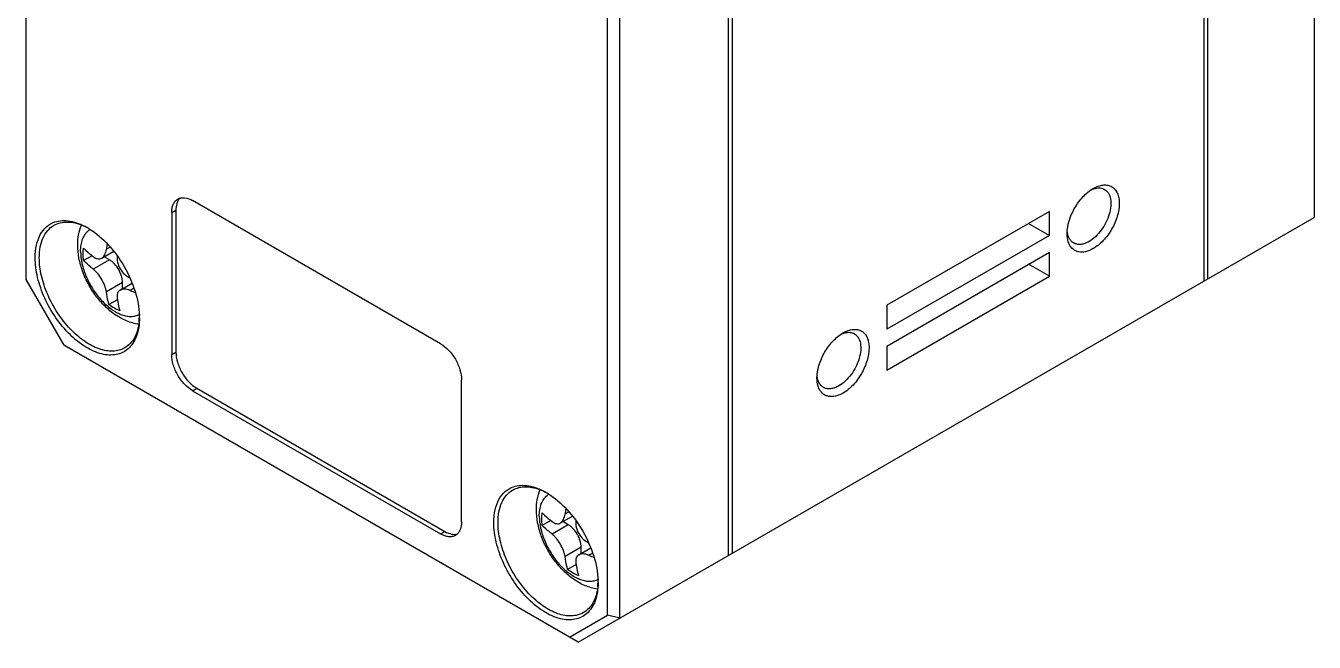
# Model space of a CAD drawing. Header units: millimetres. Extents: x 5 to 292, y 5 to 205.
# Drawn here: x 245.67 to 274.8, y 143.9 to 157.84 of the extents above; entities that cross this region are included whole.
import ezdxf

# ---------------------------------------------------------------- set-up
doc = ezdxf.new("R2010")
doc.units = ezdxf.units.MM
doc.header["$LTSCALE"] = 16.335
doc.layers.get('0').update_dxf_attribs({"linetype": 'CONTINUOUS'})
doc.layers.add('3_ALL_AXES', color=7, linetype='CONTINUOUS')
doc.layers.add('7_ALL_FEATURES', color=7, linetype='CONTINUOUS')

msp = doc.modelspace()

# ---------------------------------------------------------------- linework, layer by layer
at = {"color": 7, "linetype": 'Continuous'}
for p, q in [((245.667, 175.333), (245.667, 152.103)), ((261.554, 145.857), (261.554, 168.992)), ((261.648, 145.912), (261.648, 169.046)), ((259.102, 144.442), (259.102, 167.576)), ((258.82, 144.51), (258.82, 167.509)), ((274.8, 161.189), (274.8, 153.505)), ((272.302, 159.384), (272.302, 152.063)), ((272.396, 152.117), (272.396, 159.493)), ((255.048, 150.648), (249.439, 153.886)), ((248.967, 153.614), (249.062, 153.669)), ((248.967, 153.614), (248.967, 150.403)), ((249.062, 153.669), (249.062, 150.457)), ((268.813, 153.641), (265.136, 151.518)), ((268.813, 153.097), (268.813, 153.641)), ((268.342, 153.369), (268.813, 153.097)), ((272.302, 152.063), (274.8, 153.505)), ((268.813, 153.097), (265.136, 150.974)), ((265.136, 150.593), (268.813, 152.716)), ((268.813, 152.172), (268.813, 152.716)), ((268.813, 152.172), (268.342, 152.444)), ((245.667, 152.103), (246.527, 150.614)), ((265.136, 150.049), (268.813, 152.172)), ((258.16, 143.898), (272.302, 152.063)), ((265.136, 151.518), (265.136, 150.974)), ((258.16, 143.898), (246.527, 150.614)), ((248.967, 150.403), (249.062, 150.457)), ((265.136, 150.593), (265.136, 150.049)), ((255.52, 146.62), (255.52, 149.831)), ((249.439, 149.586), (249.533, 149.641)), ((249.439, 149.586), (255.048, 146.347)), ((249.533, 149.641), (255.143, 146.402)), ((255.048, 146.347), (255.143, 146.402)), ((257.96, 144.013), (258.82, 144.51)), ((259.102, 144.442), (258.82, 144.51))]:
    msp.add_line(p, q, dxfattribs=at)
for centre, radius, start, end in [((246.443, 152.114), 1.312, 62.1029, 66.3645), ((246.263, 151.896), 1.591, 58.9783, 59.9967), ((246.237, 151.854), 1.64, 58.1008, 58.979), ((246.892, 151.283), 1.344, 353.6755, 357.8308), ((246.599, 151.232), 1.637, 1.0209, 1.9031), ((246.651, 151.233), 1.586, 0.003, 1.0217), ((256.814, 146.127), 1.312, 62.1029, 66.3645), ((256.633, 145.909), 1.591, 58.9783, 59.9967), ((256.608, 145.867), 1.64, 58.1008, 58.979), ((257.263, 145.295), 1.344, 353.6755, 357.8308), ((256.97, 145.244), 1.637, 1.0209, 1.9031), ((257.022, 145.245), 1.586, 0.003, 1.0217)]:
    msp.add_arc(centre, radius, start, end, dxfattribs=at)
for points, knots in [([(269.214, 153.138), (269.214, 153.234), (269.25, 153.438), (269.377, 153.724), (269.561, 153.977), (269.72, 154.11), (269.803, 154.158)], [0, 0, 0, 0, 0.237221, 0.500001, 0.762764, 1, 1, 1, 1]), ([(270.059, 154.139), (270.076, 154.129), (270.109, 154.104), (270.163, 154.035), (270.204, 153.917), (270.207, 153.753), (270.171, 153.571), (270.096, 153.387), (269.99, 153.215), (269.861, 153.068), (269.761, 152.991), (269.709, 152.961)], [0, 0, 0, 0, 0.042879, 0.087529, 0.186936, 0.304251, 0.43798, 0.582389, 0.729611, 0.871261, 1, 1, 1, 1]), ([(269.755, 154.128), (269.759, 154.13), (269.776, 154.138), (269.794, 154.145), (269.807, 154.149)], [0, 0, 0, 0, 0.255455, 1, 1, 1, 1]), ([(269.803, 154.158), (269.84, 154.18), (269.913, 154.214), (270.024, 154.241), (270.129, 154.239), (270.223, 154.205), (270.299, 154.141), (270.354, 154.051), (270.386, 153.941), (270.4, 153.764), (270.356, 153.518), (270.23, 153.232), (270.045, 152.979), (269.887, 152.846), (269.803, 152.798)], [0, 0, 0, 0, 0.060432, 0.11454, 0.163172, 0.208603, 0.254032, 0.302675, 0.356755, 0.417208, 0.555458, 0.708604, 0.86174, 1, 1, 1, 1]), ([(269.807, 154.149), (269.811, 154.15), (269.824, 154.155), (269.838, 154.159), (269.848, 154.161)], [0, 0, 0, 0, 0.254728, 1, 1, 1, 1]), ([(269.848, 154.161), (269.885, 154.17), (269.958, 154.178), (270.029, 154.156), (270.059, 154.139)], [0, 0, 0, 0, 0.525879, 1, 1, 1, 1]), ([(248.967, 153.614), (248.967, 153.648), (248.972, 153.712), (248.998, 153.8), (249.042, 153.872), (249.083, 153.907), (249.105, 153.919)], [0, 0, 0, 0, 0.289701, 0.549085, 0.782215, 1, 1, 1, 1]), ([(249.097, 153.856), (249.091, 153.843), (249.069, 153.783), (249.062, 153.718), (249.062, 153.669)], [0, 0, 0, 0, 0.230101, 1, 1, 1, 1]), ([(249.156, 153.941), (249.15, 153.935), (249.126, 153.91), (249.108, 153.88), (249.097, 153.856)], [0, 0, 0, 0, 0.240836, 1, 1, 1, 1]), ([(249.105, 153.919), (249.113, 153.924), (249.143, 153.939), (249.177, 153.947), (249.203, 153.949)], [0, 0, 0, 0, 0.245665, 1, 1, 1, 1]), ([(249.203, 153.949), (249.221, 153.951), (249.304, 153.95), (249.384, 153.918), (249.439, 153.886)], [0, 0, 0, 0, 0.224498, 1, 1, 1, 1]), ([(245.88, 152.594), (245.88, 152.689), (245.896, 152.87), (245.98, 153.114), (246.124, 153.302), (246.255, 153.378), (246.323, 153.401)], [0, 0, 0, 0, 0.292705, 0.55029, 0.780453, 1, 1, 1, 1]), ([(245.974, 152.594), (245.974, 152.675), (245.986, 152.829), (246.049, 153.041), (246.154, 153.212), (246.252, 153.295), (246.305, 153.326)], [0, 0, 0, 0, 0.289744, 0.549074, 0.782218, 1, 1, 1, 1]), ([(246.305, 153.326), (246.35, 153.352), (246.45, 153.391), (246.615, 153.407), (246.792, 153.383), (246.91, 153.342), (246.969, 153.316)], [0, 0, 0, 0, 0.224569, 0.46079, 0.717584, 1, 1, 1, 1]), ([(246.323, 153.401), (246.376, 153.419), (246.492, 153.441), (246.676, 153.428), (246.869, 153.372), (246.995, 153.31), (247.058, 153.274)], [0, 0, 0, 0, 0.218744, 0.454908, 0.714556, 1, 1, 1, 1]), ([(247.104, 153.246), (247.262, 153.148), (247.559, 152.889), (247.91, 152.405), (248.153, 151.859), (248.23, 151.472), (248.236, 151.286)], [0, 0, 0, 0, 0.238432, 0.499979, 0.761527, 1, 1, 1, 1]), ([(269.259, 152.903), (269.251, 152.92), (269.223, 152.995), (269.214, 153.076), (269.214, 153.138)], [0, 0, 0, 0, 0.230087, 1, 1, 1, 1]), ([(269.259, 153.035), (269.254, 153.045), (269.235, 153.087), (269.224, 153.133), (269.219, 153.168)], [0, 0, 0, 0, 0.235413, 1, 1, 1, 1]), ([(269.359, 152.926), (269.338, 152.938), (269.299, 152.97), (269.27, 153.012), (269.259, 153.035)], [0, 0, 0, 0, 0.485605, 1, 1, 1, 1]), ([(269.709, 152.961), (269.678, 152.943), (269.617, 152.914), (269.523, 152.891), (269.435, 152.894), (269.382, 152.913), (269.359, 152.926)], [0, 0, 0, 0, 0.289635, 0.549097, 0.782225, 1, 1, 1, 1]), ([(269.803, 152.798), (269.75, 152.767), (269.644, 152.721), (269.503, 152.712), (269.407, 152.743), (269.324, 152.795), (269.279, 152.858), (269.259, 152.903)], [0, 0, 0, 0, 0.291683, 0.538737, 0.65224, 0.764141, 1, 1, 1, 1]), ([(247.979, 150.533), (247.942, 150.5), (247.858, 150.444), (247.711, 150.397), (247.55, 150.386), (247.31, 150.424), (246.997, 150.568), (246.647, 150.853), (246.334, 151.231), (246.086, 151.669), (245.923, 152.129), (245.88, 152.444), (245.88, 152.594)], [0, 0, 0, 0, 0.043314, 0.087181, 0.133489, 0.183645, 0.297766, 0.430191, 0.575345, 0.724749, 0.869061, 1, 1, 1, 1]), ([(247.905, 150.555), (247.866, 150.532), (247.779, 150.496), (247.635, 150.475), (247.481, 150.486), (247.257, 150.546), (246.971, 150.702), (246.655, 150.982), (246.375, 151.34), (246.155, 151.747), (246.012, 152.169), (245.974, 152.457), (245.974, 152.594)], [0, 0, 0, 0, 0.04286, 0.08749, 0.135323, 0.187289, 0.304553, 0.438224, 0.58257, 0.729728, 0.87131, 1, 1, 1, 1]), ([(248.237, 151.233), (248.237, 151.16), (248.227, 151.02), (248.179, 150.825), (248.098, 150.659), (248.022, 150.569), (247.979, 150.533)], [0, 0, 0, 0, 0.285372, 0.545122, 0.781248, 1, 1, 1, 1]), ([(248.228, 151.134), (248.221, 151.07), (248.198, 150.948), (248.131, 150.782), (248.034, 150.647), (247.95, 150.58), (247.905, 150.555)], [0, 0, 0, 0, 0.282582, 0.539311, 0.775462, 1, 1, 1, 1]), ([(264.146, 150.893), (264.183, 150.914), (264.256, 150.948), (264.368, 150.975), (264.473, 150.973), (264.566, 150.939), (264.642, 150.875), (264.697, 150.785), (264.729, 150.675), (264.743, 150.498), (264.699, 150.252), (264.573, 149.966), (264.388, 149.713), (264.23, 149.58), (264.146, 149.532)], [0, 0, 0, 0, 0.060432, 0.11454, 0.163172, 0.208603, 0.254032, 0.302675, 0.356755, 0.417208, 0.555458, 0.708604, 0.86174, 1, 1, 1, 1]), ([(264.192, 150.895), (264.228, 150.904), (264.302, 150.912), (264.373, 150.89), (264.402, 150.873)], [0, 0, 0, 0, 0.525879, 1, 1, 1, 1]), ([(255.048, 150.648), (255.115, 150.609), (255.242, 150.502), (255.39, 150.3), (255.491, 150.071), (255.52, 149.908), (255.52, 149.831)], [0, 0, 0, 0, 0.237237, 0.499999, 0.762762, 1, 1, 1, 1]), ([(263.557, 149.872), (263.557, 149.968), (263.593, 150.172), (263.72, 150.458), (263.905, 150.711), (264.063, 150.844), (264.146, 150.893)], [0, 0, 0, 0, 0.237221, 0.500001, 0.762764, 1, 1, 1, 1]), ([(264.402, 150.873), (264.419, 150.863), (264.452, 150.838), (264.507, 150.769), (264.547, 150.651), (264.551, 150.487), (264.514, 150.305), (264.439, 150.121), (264.333, 149.949), (264.205, 149.802), (264.104, 149.725), (264.052, 149.695)], [0, 0, 0, 0, 0.042879, 0.087529, 0.186936, 0.304251, 0.43798, 0.582389, 0.729611, 0.871261, 1, 1, 1, 1]), ([(264.098, 150.862), (264.102, 150.864), (264.119, 150.872), (264.137, 150.879), (264.15, 150.883)], [0, 0, 0, 0, 0.255455, 1, 1, 1, 1]), ([(264.15, 150.883), (264.154, 150.885), (264.167, 150.889), (264.181, 150.893), (264.192, 150.895)], [0, 0, 0, 0, 0.254728, 1, 1, 1, 1]), ([(249.439, 149.586), (249.372, 149.625), (249.245, 149.731), (249.097, 149.933), (248.996, 150.162), (248.967, 150.325), (248.967, 150.403)], [0, 0, 0, 0, 0.237237, 0.499999, 0.762762, 1, 1, 1, 1]), ([(249.062, 150.457), (249.062, 150.38), (249.091, 150.217), (249.192, 149.988), (249.339, 149.786), (249.466, 149.679), (249.533, 149.641)], [0, 0, 0, 0, 0.237238, 0.500001, 0.762763, 1, 1, 1, 1]), ([(263.602, 149.637), (263.595, 149.654), (263.566, 149.729), (263.557, 149.81), (263.557, 149.872)], [0, 0, 0, 0, 0.230087, 1, 1, 1, 1]), ([(263.602, 149.769), (263.597, 149.779), (263.578, 149.821), (263.567, 149.867), (263.562, 149.902)], [0, 0, 0, 0, 0.235413, 1, 1, 1, 1]), ([(263.702, 149.66), (263.681, 149.672), (263.642, 149.704), (263.614, 149.746), (263.602, 149.769)], [0, 0, 0, 0, 0.485605, 1, 1, 1, 1]), ([(264.146, 149.532), (264.093, 149.501), (263.988, 149.455), (263.846, 149.446), (263.75, 149.477), (263.667, 149.529), (263.623, 149.592), (263.602, 149.637)], [0, 0, 0, 0, 0.291683, 0.538737, 0.65224, 0.764141, 1, 1, 1, 1]), ([(264.052, 149.695), (264.021, 149.677), (263.96, 149.648), (263.866, 149.626), (263.778, 149.628), (263.725, 149.647), (263.702, 149.66)], [0, 0, 0, 0, 0.289635, 0.549097, 0.782225, 1, 1, 1, 1]), ([(256.25, 146.606), (256.25, 146.702), (256.267, 146.883), (256.351, 147.127), (256.495, 147.314), (256.626, 147.39), (256.694, 147.414)], [0, 0, 0, 0, 0.292705, 0.55029, 0.780453, 1, 1, 1, 1]), ([(256.676, 147.338), (256.721, 147.364), (256.82, 147.404), (256.986, 147.42), (257.163, 147.395), (257.28, 147.354), (257.34, 147.328)], [0, 0, 0, 0, 0.224569, 0.46079, 0.717584, 1, 1, 1, 1]), ([(256.694, 147.414), (256.747, 147.432), (256.863, 147.453), (257.047, 147.44), (257.24, 147.384), (257.366, 147.323), (257.429, 147.286)], [0, 0, 0, 0, 0.218744, 0.454908, 0.714556, 1, 1, 1, 1]), ([(256.345, 146.606), (256.345, 146.687), (256.357, 146.841), (256.419, 147.053), (256.525, 147.225), (256.623, 147.308), (256.676, 147.338)], [0, 0, 0, 0, 0.289744, 0.549074, 0.782218, 1, 1, 1, 1]), ([(257.475, 147.259), (257.632, 147.161), (257.93, 146.901), (258.281, 146.417), (258.524, 145.872), (258.6, 145.484), (258.607, 145.298)], [0, 0, 0, 0, 0.238432, 0.499979, 0.761527, 1, 1, 1, 1]), ([(255.52, 146.62), (255.52, 146.602), (255.517, 146.538), (255.503, 146.474), (255.484, 146.432)], [0, 0, 0, 0, 0.271287, 1, 1, 1, 1]), ([(258.35, 144.545), (258.313, 144.513), (258.229, 144.457), (258.082, 144.409), (257.921, 144.399), (257.681, 144.436), (257.368, 144.581), (257.018, 144.865), (256.705, 145.243), (256.457, 145.681), (256.294, 146.141), (256.25, 146.456), (256.25, 146.606)], [0, 0, 0, 0, 0.043314, 0.087181, 0.133489, 0.183645, 0.297766, 0.430191, 0.575345, 0.724749, 0.869061, 1, 1, 1, 1]), ([(258.276, 144.567), (258.237, 144.544), (258.15, 144.508), (258.006, 144.487), (257.852, 144.498), (257.628, 144.558), (257.342, 144.715), (257.025, 144.995), (256.746, 145.353), (256.526, 145.759), (256.383, 146.182), (256.345, 146.469), (256.345, 146.606)], [0, 0, 0, 0, 0.04286, 0.08749, 0.135323, 0.187289, 0.304553, 0.438224, 0.58257, 0.729728, 0.87131, 1, 1, 1, 1]), ([(255.382, 146.314), (255.36, 146.302), (255.309, 146.283), (255.225, 146.281), (255.136, 146.303), (255.078, 146.33), (255.048, 146.347)], [0, 0, 0, 0, 0.217786, 0.450916, 0.7103, 1, 1, 1, 1]), ([(255.143, 146.402), (255.189, 146.375), (255.28, 146.336), (255.383, 146.335), (255.425, 146.347)], [0, 0, 0, 0, 0.544604, 1, 1, 1, 1]), ([(255.484, 146.432), (255.473, 146.407), (255.445, 146.362), (255.404, 146.327), (255.382, 146.314)], [0, 0, 0, 0, 0.517017, 1, 1, 1, 1]), ([(258.599, 145.147), (258.592, 145.083), (258.569, 144.96), (258.502, 144.794), (258.405, 144.659), (258.321, 144.593), (258.276, 144.567)], [0, 0, 0, 0, 0.282582, 0.539311, 0.775462, 1, 1, 1, 1]), ([(258.607, 145.245), (258.607, 145.172), (258.598, 145.032), (258.55, 144.837), (258.469, 144.672), (258.393, 144.582), (258.35, 144.545)], [0, 0, 0, 0, 0.285372, 0.545122, 0.781248, 1, 1, 1, 1])]:
    msp.add_open_spline(points, degree=3, knots=knots, dxfattribs=at)
at = {"layer": '3_ALL_AXES', "color": 7, "linetype": 'Continuous'}
for centre, radius, start, end in [((247.328, 152.914), 0.379, 127.2074, 129.6837), ((247.324, 152.918), 0.374, 122.6763, 127.2097), ((248.061, 151.643), 0.376, 290.306, 297.3056), ((257.699, 146.926), 0.379, 127.2074, 129.6837), ((257.695, 146.931), 0.374, 122.6763, 127.2097), ((258.432, 145.656), 0.376, 290.306, 297.3056)]:
    msp.add_arc(centre, radius, start, end, dxfattribs=at)
for points, knots in [([(246.843, 152.882), (246.843, 152.96), (246.855, 153.113), (246.896, 153.262), (246.924, 153.332)], [0, 0, 0, 0, 0.504428, 1, 1, 1, 1]), ([(246.907, 152.733), (246.907, 152.783), (246.914, 152.878), (246.947, 153.01), (247.003, 153.122), (247.056, 153.182), (247.086, 153.206)], [0, 0, 0, 0, 0.286034, 0.545729, 0.78151, 1, 1, 1, 1]), ([(248.22, 151.087), (248.127, 151.101), (247.94, 151.155), (247.684, 151.298), (247.451, 151.492), (247.246, 151.728), (247.076, 151.996), (246.946, 152.283), (246.863, 152.581), (246.843, 152.783), (246.843, 152.882)], [0, 0, 0, 0, 0.116641, 0.236324, 0.360597, 0.489225, 0.62019, 0.750561, 0.877611, 1, 1, 1, 1]), ([(246.907, 152.733), (246.907, 152.642), (246.932, 152.452), (247.023, 152.17), (247.165, 151.897), (247.346, 151.653), (247.524, 151.484), (247.675, 151.38), (247.785, 151.322), (247.894, 151.283), (248, 151.264), (248.1, 151.265), (248.162, 151.28), (248.191, 151.291)], [0, 0, 0, 0, 0.126594, 0.265634, 0.410579, 0.55386, 0.688187, 0.750209, 0.808087, 0.861639, 0.911018, 0.956796, 1, 1, 1, 1]), ([(257.213, 146.895), (257.213, 146.972), (257.226, 147.126), (257.267, 147.274), (257.295, 147.345)], [0, 0, 0, 0, 0.504428, 1, 1, 1, 1]), ([(257.278, 146.746), (257.278, 146.795), (257.285, 146.89), (257.318, 147.022), (257.374, 147.134), (257.427, 147.194), (257.457, 147.218)], [0, 0, 0, 0, 0.286034, 0.545729, 0.78151, 1, 1, 1, 1]), ([(258.591, 145.1), (258.498, 145.113), (258.311, 145.167), (258.055, 145.31), (257.822, 145.505), (257.617, 145.741), (257.447, 146.008), (257.317, 146.296), (257.234, 146.593), (257.213, 146.796), (257.213, 146.895)], [0, 0, 0, 0, 0.116641, 0.236324, 0.360597, 0.489225, 0.62019, 0.750561, 0.877611, 1, 1, 1, 1]), ([(257.278, 146.746), (257.278, 146.655), (257.302, 146.464), (257.394, 146.183), (257.536, 145.91), (257.717, 145.665), (257.895, 145.496), (258.046, 145.393), (258.156, 145.335), (258.265, 145.296), (258.371, 145.276), (258.47, 145.277), (258.533, 145.292), (258.562, 145.303)], [0, 0, 0, 0, 0.126594, 0.265634, 0.410579, 0.55386, 0.688187, 0.750209, 0.808087, 0.861639, 0.911018, 0.956796, 1, 1, 1, 1])]:
    msp.add_open_spline(points, degree=3, knots=knots, dxfattribs=at)
at = {"layer": '7_ALL_FEATURES', "color": 7, "linetype": 'Continuous'}
for p, q in [((247.384, 152.583), (247.656, 152.739)), ((247.577, 152.835), (247.49, 152.784)), ((247.165, 152.638), (246.974, 152.528)), ((247.561, 152.543), (247.195, 152.332)), ((247.561, 152.543), (247.439, 152.614)), ((247.855, 152.033), (247.49, 151.822)), ((247.801, 151.861), (248.072, 152.017)), ((247.855, 151.892), (247.855, 152.033)), ((248.116, 151.902), (248.028, 151.851)), ((247.739, 151.643), (247.548, 151.533)), ((257.948, 146.847), (257.86, 146.797)), ((257.536, 146.651), (257.345, 146.54)), ((257.932, 146.556), (257.566, 146.345)), ((257.755, 146.595), (258.026, 146.752)), ((257.932, 146.556), (257.809, 146.626)), ((258.226, 146.046), (257.86, 145.834)), ((258.172, 145.873), (258.443, 146.03)), ((258.226, 145.905), (258.226, 146.046)), ((258.487, 145.914), (258.399, 145.864)), ((258.11, 145.656), (257.919, 145.545))]:
    msp.add_line(p, q, dxfattribs=at)
for centre, radius, start, end in [((252.005, 152.219), 4.55, 171.2702, 172.865), ((249.809, 156.076), 4.585, 247.1412, 248.724), ((262.376, 146.231), 4.55, 171.2702, 172.865), ((260.18, 150.088), 4.585, 247.1412, 248.724)]:
    msp.add_arc(centre, radius, start, end, dxfattribs=at)
for points, knots in [([(246.963, 152.675), (246.963, 152.687), (246.964, 152.732), (246.968, 152.777), (246.974, 152.81)], [0, 0, 0, 0, 0.258829, 1, 1, 1, 1]), ([(246.974, 152.528), (246.972, 152.54), (246.966, 152.589), (246.963, 152.638), (246.963, 152.675)], [0, 0, 0, 0, 0.257351, 1, 1, 1, 1]), ([(246.974, 152.81), (246.991, 152.793), (247.062, 152.724), (247.137, 152.66), (247.195, 152.614)], [0, 0, 0, 0, 0.244395, 1, 1, 1, 1]), ([(247.384, 152.583), (247.399, 152.591), (247.426, 152.614), (247.456, 152.66), (247.478, 152.719), (247.487, 152.762), (247.49, 152.784)], [0, 0, 0, 0, 0.209675, 0.44358, 0.707132, 1, 1, 1, 1]), ([(247.195, 152.332), (247.175, 152.348), (247.099, 152.41), (247.026, 152.476), (246.974, 152.528)], [0, 0, 0, 0, 0.255739, 1, 1, 1, 1]), ([(247.195, 152.614), (247.21, 152.602), (247.241, 152.582), (247.291, 152.565), (247.341, 152.564), (247.371, 152.575), (247.384, 152.583)], [0, 0, 0, 0, 0.285629, 0.539861, 0.772401, 1, 1, 1, 1]), ([(247.855, 152.033), (247.855, 152.056), (247.851, 152.105), (247.828, 152.204), (247.774, 152.326), (247.695, 152.434), (247.621, 152.504), (247.581, 152.532), (247.561, 152.543)], [0, 0, 0, 0, 0.114224, 0.237557, 0.500001, 0.762445, 0.885777, 1, 1, 1, 1]), ([(247.733, 152.637), (247.728, 152.588), (247.736, 152.484), (247.794, 152.338), (247.891, 152.215), (247.977, 152.156), (248.022, 152.136)], [0, 0, 0, 0, 0.241701, 0.499913, 0.75818, 1, 1, 1, 1]), ([(247.49, 151.822), (247.486, 151.844), (247.476, 151.889), (247.445, 151.984), (247.388, 152.103), (247.313, 152.213), (247.247, 152.287), (247.212, 152.319), (247.195, 152.332)], [0, 0, 0, 0, 0.110039, 0.232562, 0.49992, 0.767334, 0.889912, 1, 1, 1, 1]), ([(247.548, 151.533), (247.542, 151.556), (247.518, 151.652), (247.5, 151.748), (247.49, 151.822)], [0, 0, 0, 0, 0.244395, 1, 1, 1, 1]), ([(247.801, 151.861), (247.788, 151.853), (247.763, 151.833), (247.739, 151.789), (247.729, 151.737), (247.731, 151.7), (247.734, 151.681)], [0, 0, 0, 0, 0.227655, 0.460199, 0.714408, 1, 1, 1, 1]), ([(248.028, 151.851), (248.007, 151.86), (247.966, 151.874), (247.904, 151.884), (247.849, 151.881), (247.815, 151.869), (247.801, 151.861)], [0, 0, 0, 0, 0.292907, 0.556481, 0.790379, 1, 1, 1, 1]), ([(247.792, 151.392), (247.75, 151.408), (247.665, 151.449), (247.587, 151.503), (247.548, 151.533)], [0, 0, 0, 0, 0.478385, 1, 1, 1, 1]), ([(247.734, 151.681), (247.737, 151.656), (247.753, 151.559), (247.774, 151.463), (247.792, 151.392)], [0, 0, 0, 0, 0.255739, 1, 1, 1, 1]), ([(257.334, 146.687), (257.334, 146.699), (257.335, 146.744), (257.339, 146.789), (257.345, 146.822)], [0, 0, 0, 0, 0.258829, 1, 1, 1, 1]), ([(257.345, 146.54), (257.343, 146.553), (257.337, 146.602), (257.334, 146.651), (257.334, 146.687)], [0, 0, 0, 0, 0.257351, 1, 1, 1, 1]), ([(257.345, 146.822), (257.362, 146.805), (257.433, 146.737), (257.508, 146.673), (257.566, 146.627)], [0, 0, 0, 0, 0.244395, 1, 1, 1, 1]), ([(257.566, 146.345), (257.546, 146.36), (257.47, 146.422), (257.397, 146.489), (257.345, 146.54)], [0, 0, 0, 0, 0.255739, 1, 1, 1, 1]), ([(257.566, 146.627), (257.581, 146.615), (257.612, 146.594), (257.662, 146.577), (257.712, 146.576), (257.742, 146.587), (257.755, 146.595)], [0, 0, 0, 0, 0.285629, 0.539861, 0.772401, 1, 1, 1, 1]), ([(257.755, 146.595), (257.769, 146.603), (257.796, 146.626), (257.827, 146.673), (257.849, 146.731), (257.858, 146.774), (257.86, 146.797)], [0, 0, 0, 0, 0.209675, 0.44358, 0.707132, 1, 1, 1, 1]), ([(258.226, 146.046), (258.226, 146.069), (258.222, 146.117), (258.199, 146.217), (258.145, 146.339), (258.066, 146.446), (257.992, 146.516), (257.952, 146.544), (257.932, 146.556)], [0, 0, 0, 0, 0.114224, 0.237557, 0.500001, 0.762445, 0.885777, 1, 1, 1, 1]), ([(258.104, 146.649), (258.098, 146.6), (258.107, 146.496), (258.165, 146.351), (258.262, 146.227), (258.348, 146.168), (258.393, 146.148)], [0, 0, 0, 0, 0.241701, 0.499913, 0.75818, 1, 1, 1, 1]), ([(257.86, 145.834), (257.857, 145.856), (257.847, 145.902), (257.816, 145.997), (257.759, 146.116), (257.684, 146.225), (257.618, 146.3), (257.583, 146.331), (257.566, 146.345)], [0, 0, 0, 0, 0.110039, 0.232562, 0.49992, 0.767334, 0.889912, 1, 1, 1, 1]), ([(257.919, 145.545), (257.913, 145.569), (257.889, 145.664), (257.871, 145.761), (257.86, 145.834)], [0, 0, 0, 0, 0.244395, 1, 1, 1, 1]), ([(258.172, 145.873), (258.159, 145.866), (258.134, 145.845), (258.11, 145.802), (258.1, 145.75), (258.102, 145.713), (258.105, 145.694)], [0, 0, 0, 0, 0.227655, 0.460199, 0.714408, 1, 1, 1, 1]), ([(258.105, 145.694), (258.108, 145.669), (258.124, 145.571), (258.145, 145.475), (258.163, 145.404)], [0, 0, 0, 0, 0.255739, 1, 1, 1, 1]), ([(258.399, 145.864), (258.378, 145.873), (258.337, 145.887), (258.275, 145.897), (258.219, 145.893), (258.186, 145.882), (258.172, 145.873)], [0, 0, 0, 0, 0.292907, 0.556481, 0.790379, 1, 1, 1, 1]), ([(258.163, 145.404), (258.121, 145.42), (258.036, 145.462), (257.958, 145.515), (257.919, 145.545)], [0, 0, 0, 0, 0.478385, 1, 1, 1, 1])]:
    msp.add_open_spline(points, degree=3, knots=knots, dxfattribs=at)

doc.saveas('drawing.dxf')
